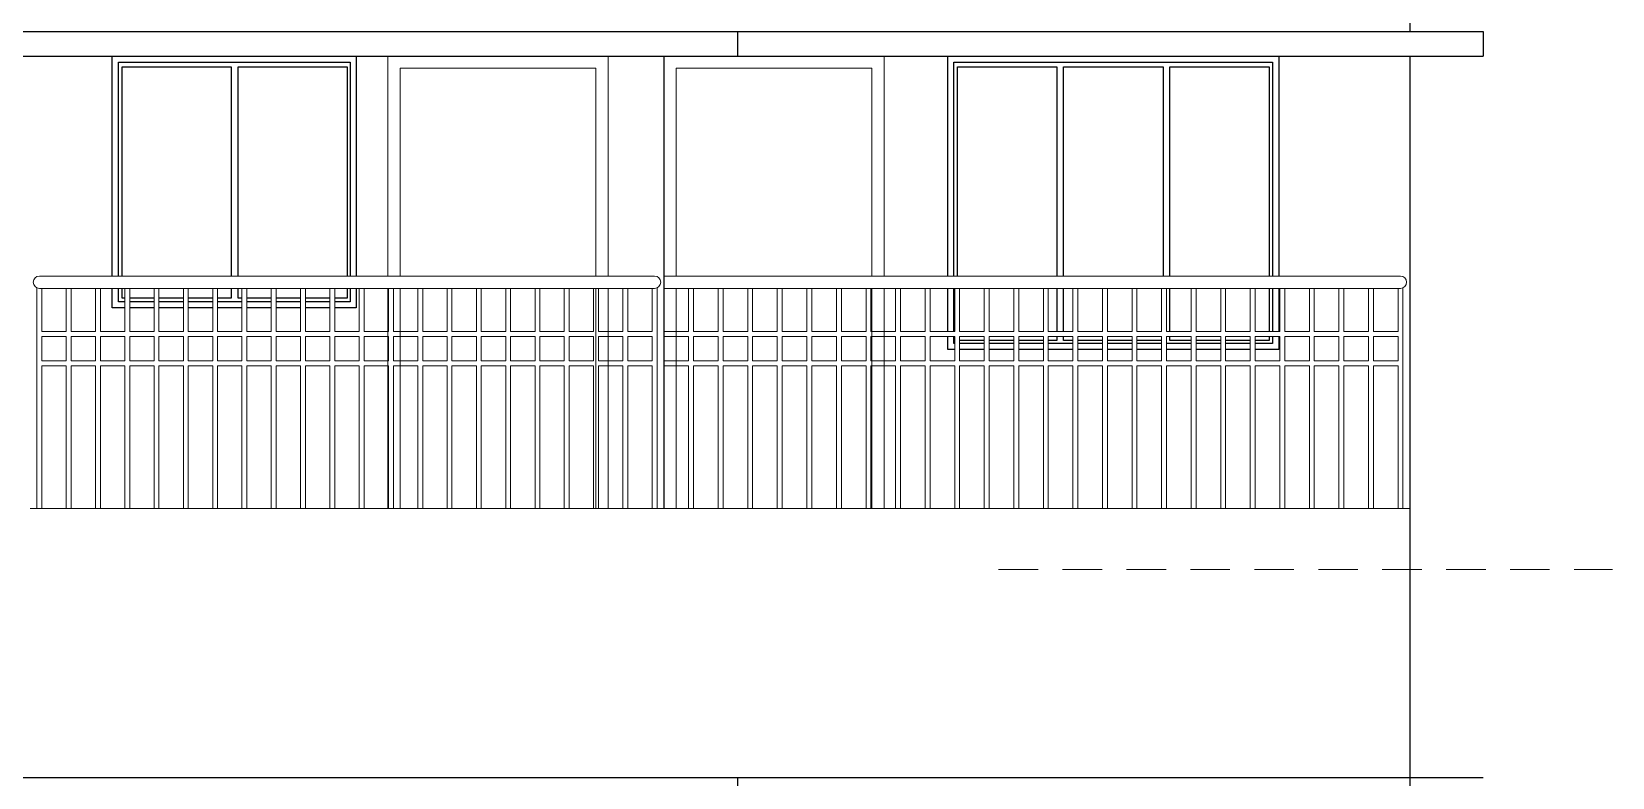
# Model space of a CAD drawing. Header units: metres. Extents: x -1441 to -394, y -133 to 518.
# Drawn here: x -1068.84 to -1062.38, y 39.79 to 42.84 of the extents above; entities that cross this region are included whole.
import ezdxf

# ---------------------------------------------------------------- set-up
doc = ezdxf.new("R2010")
doc.units = ezdxf.units.M
doc.header["$LTSCALE"] = 25.4
doc.linetypes.add('DASHED2', pattern=[9.525, 6.35, -3.175])
doc.layers.get('0').update_dxf_attribs({"linetype": 'CONTINUOUS'})
doc.layers.add('Railing', color=7, linetype='CONTINUOUS')

msp = doc.modelspace()

# ---------------------------------------------------------------- linework, layer by layer
at = {"color": 7}
for p, q in [((-1063.203, 45.7894), (-1063.203, 42.8394)), ((-1075.3926, 42.8394), (-1062.903, 42.8394)), ((-1062.903, 42.8394), (-1062.903, 42.7394)), ((-1075.3926, 42.7394), (-1062.903, 42.7394)), ((-1063.203, 42.7394), (-1063.203, 33.9394)), ((-1063.203, 42.7394), (-1063.203, 39.7894)), ((-1075.3926, 39.7894), (-1062.903, 39.7894))]:
    msp.add_line(p, q, dxfattribs=at)
at = {"color": 7, "linetype": 'Continuous'}
for p, q in [((-1065.951, 42.8394), (-1065.951, 42.7394)), ((-1066.251, 42.7394), (-1066.251, 40.8894)), ((-1065.951, 39.7894), (-1065.951, 39.6894))]:
    msp.add_line(p, q, dxfattribs=at)
at = {"color": 8, "lineweight": 13}
for p, q in [((-1068.8418, 40.8894), (-1066.251, 40.8894)), ((-1066.251, 40.8894), (-1063.203, 40.8894))]:
    msp.add_line(p, q, dxfattribs=at)
at = {"color": 8, "linetype": 'DASHED2', "lineweight": 13, "ltscale": 0.001}
msp.add_line((-1064.8833, 40.6394), (-1062.3752, 40.6394), dxfattribs=at)
at = {"color": 38, "linetype": 'Continuous'}
for points in [[(-1068.5055, 41.8394), (-1068.5055, 42.7394), (-1067.5091, 42.7394), (-1067.5091, 41.8394)], [(-1068.4805, 41.8394), (-1068.4805, 42.7144), (-1067.5341, 42.7144), (-1067.5341, 41.8394)], [(-1065.0911, 41.8394), (-1065.0911, 42.7394), (-1063.7387, 42.7394), (-1063.7387, 41.8394)], [(-1065.0661, 41.8394), (-1065.0661, 42.7144), (-1063.7637, 42.7144), (-1063.7637, 41.8394)], [(-1068.4545, 41.7094), (-1068.5055, 41.7094), (-1068.5055, 41.7894)], [(-1068.4545, 41.7344), (-1068.4805, 41.7344), (-1068.4805, 41.7894)], [(-1068.3347, 41.7344), (-1068.4345, 41.7344)], [(-1068.215, 41.7344), (-1068.3147, 41.7344)], [(-1068.0952, 41.7344), (-1068.195, 41.7344)], [(-1067.9755, 41.7344), (-1068.0752, 41.7344)], [(-1067.8558, 41.7344), (-1067.9555, 41.7344)], [(-1067.736, 41.7344), (-1067.8358, 41.7344)], [(-1067.6163, 41.7344), (-1067.716, 41.7344)], [(-1067.5091, 41.7894), (-1067.5091, 41.7094), (-1067.5963, 41.7094)], [(-1067.5341, 41.7894), (-1067.5341, 41.7344), (-1067.5963, 41.7344)], [(-1065.0911, 41.6123), (-1065.0911, 41.7894)], [(-1065.0661, 41.6123), (-1065.0661, 41.7894)], [(-1063.7637, 41.7894), (-1063.7637, 41.6123)], [(-1063.7387, 41.7894), (-1063.7387, 41.6123)], [(-1068.3347, 41.7094), (-1068.4345, 41.7094)], [(-1068.215, 41.7094), (-1068.3147, 41.7094)], [(-1068.0952, 41.7094), (-1068.195, 41.7094)], [(-1067.9755, 41.7094), (-1068.0752, 41.7094)], [(-1067.8558, 41.7094), (-1067.9555, 41.7094)], [(-1067.736, 41.7094), (-1067.8358, 41.7094)], [(-1067.6163, 41.7094), (-1067.716, 41.7094)], [(-1065.063, 41.5394), (-1065.0911, 41.5394), (-1065.0911, 41.5923)], [(-1065.063, 41.5644), (-1065.0661, 41.5644), (-1065.0661, 41.5923)], [(-1064.9422, 41.5644), (-1065.043, 41.5644)], [(-1064.9422, 41.5394), (-1065.043, 41.5394)], [(-1064.8215, 41.5644), (-1064.9222, 41.5644)], [(-1064.8215, 41.5394), (-1064.9222, 41.5394)], [(-1064.7007, 41.5644), (-1064.8015, 41.5644)], [(-1064.7007, 41.5394), (-1064.8015, 41.5394)], [(-1064.5799, 41.5644), (-1064.6807, 41.5644)], [(-1064.5799, 41.5394), (-1064.6807, 41.5394)], [(-1064.4591, 41.5644), (-1064.5599, 41.5644)], [(-1064.4591, 41.5394), (-1064.5599, 41.5394)], [(-1064.3383, 41.5644), (-1064.4391, 41.5644)], [(-1064.3383, 41.5394), (-1064.4391, 41.5394)], [(-1064.2175, 41.5644), (-1064.3183, 41.5644)], [(-1064.2175, 41.5394), (-1064.3183, 41.5394)], [(-1064.0967, 41.5644), (-1064.1975, 41.5644)], [(-1064.0967, 41.5394), (-1064.1975, 41.5394)], [(-1063.9759, 41.5644), (-1064.0767, 41.5644)], [(-1063.9759, 41.5394), (-1064.0767, 41.5394)], [(-1063.8551, 41.5644), (-1063.9559, 41.5644)], [(-1063.8551, 41.5394), (-1063.9559, 41.5394)], [(-1063.7387, 41.5923), (-1063.7387, 41.5394), (-1063.8351, 41.5394)], [(-1063.7637, 41.5923), (-1063.7637, 41.5644), (-1063.8351, 41.5644)]]:
    msp.add_lwpolyline(points, dxfattribs=at)
at = {"color": 8, "linetype": 'Continuous', "lineweight": 13}
for points in [[(-1066.4796, 41.8394), (-1066.4796, 42.7394), (-1067.3796, 42.7394), (-1067.3796, 41.8394)], [(-1066.251, 41.8394), (-1066.251, 42.7394), (-1065.351, 42.7394), (-1065.351, 41.8394)], [(-1066.5296, 41.8394), (-1066.5296, 42.6894), (-1067.3296, 42.6894), (-1067.3296, 41.8394)], [(-1066.201, 41.8394), (-1066.201, 42.6894), (-1065.401, 42.6894), (-1065.401, 41.8394)], [(-1067.3796, 41.7894), (-1067.3796, 40.8894)], [(-1067.3296, 41.7894), (-1067.3296, 40.8894)], [(-1066.5296, 40.8894), (-1066.5296, 41.7894)], [(-1066.4796, 40.8894), (-1066.4796, 41.7894)], [(-1066.251, 40.8894), (-1066.251, 41.7894)], [(-1066.201, 40.8894), (-1066.201, 41.7894)], [(-1065.401, 41.7894), (-1065.401, 40.8894)], [(-1065.351, 41.7894), (-1065.351, 40.8894)]]:
    msp.add_lwpolyline(points, dxfattribs=at)
at = {"color": 144, "linetype": 'Continuous'}
for points in [[(-1068.4654, 41.8394), (-1068.4654, 42.695), (-1068.0202, 42.695), (-1068.0202, 41.8394)], [(-1067.9905, 41.8394), (-1067.9905, 42.695), (-1067.5453, 42.695), (-1067.5453, 41.8394)], [(-1065.051, 41.8394), (-1065.051, 42.695), (-1064.6449, 42.695), (-1064.6449, 41.8394)], [(-1064.6178, 41.8394), (-1064.6178, 42.695), (-1064.2117, 42.695), (-1064.2117, 41.8394)], [(-1064.1842, 41.8394), (-1064.1842, 42.695), (-1063.7781, 42.695), (-1063.7781, 41.8394)], [(-1068.4545, 41.7499), (-1068.4654, 41.7499), (-1068.4654, 41.7894)], [(-1068.3347, 41.7499), (-1068.4345, 41.7499)], [(-1068.215, 41.7499), (-1068.3147, 41.7499)], [(-1068.0952, 41.7499), (-1068.195, 41.7499)], [(-1068.0202, 41.7894), (-1068.0202, 41.7499), (-1068.0752, 41.7499)], [(-1067.9755, 41.7499), (-1067.9905, 41.7499), (-1067.9905, 41.7894)], [(-1067.8558, 41.7499), (-1067.9555, 41.7499)], [(-1067.736, 41.7499), (-1067.8358, 41.7499)], [(-1067.6163, 41.7499), (-1067.716, 41.7499)], [(-1067.5453, 41.7894), (-1067.5453, 41.7499), (-1067.5963, 41.7499)], [(-1064.6449, 41.7894), (-1064.6449, 41.6123)], [(-1064.6178, 41.6123), (-1064.6178, 41.7894)], [(-1064.1842, 41.6123), (-1064.1842, 41.7894)], [(-1063.7781, 41.7894), (-1063.7781, 41.6123)], [(-1064.9422, 41.5758), (-1065.043, 41.5758)], [(-1064.8215, 41.5758), (-1064.9222, 41.5758)], [(-1064.7007, 41.5758), (-1064.8015, 41.5758)], [(-1064.6449, 41.5923), (-1064.6449, 41.5758), (-1064.6807, 41.5758)], [(-1064.5799, 41.5758), (-1064.6178, 41.5758), (-1064.6178, 41.5923)], [(-1064.4591, 41.5758), (-1064.5599, 41.5758)], [(-1064.3383, 41.5758), (-1064.4391, 41.5758)], [(-1064.2175, 41.5758), (-1064.3183, 41.5758)], [(-1064.0967, 41.5758), (-1064.1842, 41.5758), (-1064.1842, 41.5923)], [(-1063.9759, 41.5758), (-1064.0767, 41.5758)], [(-1063.8551, 41.5758), (-1063.9559, 41.5758)], [(-1063.7781, 41.5923), (-1063.7781, 41.5758), (-1063.8351, 41.5758)]]:
    msp.add_lwpolyline(points, dxfattribs=at)
at = {"layer": 'Railing', "color": 8, "lineweight": 13}
for p, q in [((-1068.8037, 41.8394), (-1066.2891, 41.8394)), ((-1066.251, 41.8394), (-1063.2411, 41.8394)), ((-1068.8037, 41.7894), (-1066.2891, 41.7894)), ((-1066.251, 41.7894), (-1063.2411, 41.7894))]:
    msp.add_line(p, q, dxfattribs=at)
at = {"layer": 'Railing', "color": 8, "lineweight": 15}
for p, q in [((-1068.8137, 40.8894), (-1068.8137, 41.7894)), ((-1068.7937, 41.6123), (-1068.7937, 41.7894)), ((-1068.694, 41.6123), (-1068.694, 41.7894)), ((-1068.674, 41.6123), (-1068.674, 41.7894)), ((-1068.5742, 41.6123), (-1068.5742, 41.7894)), ((-1068.5542, 41.6123), (-1068.5542, 41.7894)), ((-1068.4545, 41.6123), (-1068.4545, 41.7894)), ((-1068.4345, 41.6123), (-1068.4345, 41.7894)), ((-1068.3347, 41.6123), (-1068.3347, 41.7894)), ((-1068.3147, 41.6123), (-1068.3147, 41.7894)), ((-1068.215, 41.6123), (-1068.215, 41.7894)), ((-1068.195, 41.6123), (-1068.195, 41.7894)), ((-1068.0952, 41.6123), (-1068.0952, 41.7894)), ((-1068.0752, 41.6123), (-1068.0752, 41.7894)), ((-1067.9755, 41.6123), (-1067.9755, 41.7894)), ((-1067.9555, 41.6123), (-1067.9555, 41.7894)), ((-1067.8558, 41.6123), (-1067.8558, 41.7894)), ((-1067.8358, 41.6123), (-1067.8358, 41.7894)), ((-1067.736, 41.6123), (-1067.736, 41.7894)), ((-1067.716, 41.6123), (-1067.716, 41.7894)), ((-1067.6163, 41.6123), (-1067.6163, 41.7894)), ((-1067.5963, 41.6123), (-1067.5963, 41.7894)), ((-1067.4965, 41.6123), (-1067.4965, 41.7894)), ((-1067.4765, 41.6123), (-1067.4765, 41.7894)), ((-1067.3768, 41.6123), (-1067.3768, 41.7894)), ((-1067.3568, 41.6123), (-1067.3568, 41.7894)), ((-1067.257, 41.6123), (-1067.257, 41.7894)), ((-1067.237, 41.6123), (-1067.237, 41.7894)), ((-1067.1373, 41.6123), (-1067.1373, 41.7894)), ((-1067.1173, 41.6123), (-1067.1173, 41.7894)), ((-1067.0176, 41.6123), (-1067.0176, 41.7894)), ((-1066.9976, 41.6123), (-1066.9976, 41.7894)), ((-1066.8978, 41.6123), (-1066.8978, 41.7894)), ((-1066.8778, 41.6123), (-1066.8778, 41.7894)), ((-1066.7781, 41.6123), (-1066.7781, 41.7894)), ((-1066.7581, 41.6123), (-1066.7581, 41.7894)), ((-1066.6583, 41.6123), (-1066.6583, 41.7894)), ((-1066.6383, 41.6123), (-1066.6383, 41.7894)), ((-1066.5386, 41.6123), (-1066.5386, 41.7894)), ((-1066.5186, 41.6123), (-1066.5186, 41.7894)), ((-1066.4188, 41.6123), (-1066.4188, 41.7894)), ((-1066.3988, 41.6123), (-1066.3988, 41.7894)), ((-1066.2991, 41.6123), (-1066.2991, 41.7894)), ((-1066.2791, 40.8894), (-1066.2791, 41.7894)), ((-1066.1502, 41.6123), (-1066.1502, 41.7894)), ((-1066.1302, 41.6123), (-1066.1302, 41.7894)), ((-1066.0294, 41.6123), (-1066.0294, 41.7894)), ((-1066.0094, 41.6123), (-1066.0094, 41.7894)), ((-1065.9086, 41.6123), (-1065.9086, 41.7894)), ((-1065.8886, 41.6123), (-1065.8886, 41.7894)), ((-1065.7878, 41.6123), (-1065.7878, 41.7894)), ((-1065.7678, 41.6123), (-1065.7678, 41.7894)), ((-1065.667, 41.6123), (-1065.667, 41.7894)), ((-1065.647, 41.6123), (-1065.647, 41.7894)), ((-1065.5462, 41.6123), (-1065.5462, 41.7894)), ((-1065.5262, 41.6123), (-1065.5262, 41.7894)), ((-1065.4254, 41.6123), (-1065.4254, 41.7894)), ((-1065.4054, 41.6123), (-1065.4054, 41.7894)), ((-1065.3046, 41.6123), (-1065.3046, 41.7894)), ((-1065.2846, 41.6123), (-1065.2846, 41.7894)), ((-1065.1838, 41.6123), (-1065.1838, 41.7894)), ((-1065.1638, 41.6123), (-1065.1638, 41.7894)), ((-1065.063, 41.6123), (-1065.063, 41.7894)), ((-1065.043, 41.6123), (-1065.043, 41.7894)), ((-1064.9422, 41.6123), (-1064.9422, 41.7894)), ((-1064.9222, 41.6123), (-1064.9222, 41.7894)), ((-1064.8215, 41.6123), (-1064.8215, 41.7894)), ((-1064.8015, 41.6123), (-1064.8015, 41.7894)), ((-1064.7007, 41.6123), (-1064.7007, 41.7894)), ((-1064.6807, 41.6123), (-1064.6807, 41.7894)), ((-1064.5799, 41.6123), (-1064.5799, 41.7894)), ((-1064.5599, 41.6123), (-1064.5599, 41.7894)), ((-1064.4591, 41.6123), (-1064.4591, 41.7894)), ((-1064.4391, 41.6123), (-1064.4391, 41.7894)), ((-1064.3383, 41.6123), (-1064.3383, 41.7894)), ((-1064.3183, 41.6123), (-1064.3183, 41.7894)), ((-1064.2175, 41.6123), (-1064.2175, 41.7894)), ((-1064.1975, 41.6123), (-1064.1975, 41.7894)), ((-1064.0967, 41.6123), (-1064.0967, 41.7894)), ((-1064.0767, 41.6123), (-1064.0767, 41.7894)), ((-1063.9759, 41.6123), (-1063.9759, 41.7894)), ((-1063.9559, 41.6123), (-1063.9559, 41.7894)), ((-1063.8551, 41.6123), (-1063.8551, 41.7894)), ((-1063.8351, 41.6123), (-1063.8351, 41.7894)), ((-1063.7343, 41.6123), (-1063.7343, 41.7894)), ((-1063.7143, 41.6123), (-1063.7143, 41.7894)), ((-1063.6135, 41.6123), (-1063.6135, 41.7894)), ((-1063.5935, 41.6123), (-1063.5935, 41.7894)), ((-1063.4927, 41.6123), (-1063.4927, 41.7894)), ((-1063.4727, 41.6123), (-1063.4727, 41.7894)), ((-1063.3719, 41.6123), (-1063.3719, 41.7894)), ((-1063.3519, 41.6123), (-1063.3519, 41.7894)), ((-1063.2511, 41.6123), (-1063.2511, 41.7894)), ((-1063.2311, 40.8894), (-1063.2311, 41.7894)), ((-1068.694, 41.6123), (-1068.7937, 41.6123)), ((-1068.5742, 41.6123), (-1068.674, 41.6123)), ((-1068.4545, 41.6123), (-1068.5542, 41.6123)), ((-1068.3347, 41.6123), (-1068.4345, 41.6123)), ((-1068.215, 41.6123), (-1068.3147, 41.6123)), ((-1068.0952, 41.6123), (-1068.195, 41.6123)), ((-1067.9755, 41.6123), (-1068.0752, 41.6123)), ((-1067.8558, 41.6123), (-1067.9555, 41.6123)), ((-1067.736, 41.6123), (-1067.8358, 41.6123)), ((-1067.6163, 41.6123), (-1067.716, 41.6123)), ((-1067.4965, 41.6123), (-1067.5963, 41.6123)), ((-1067.3768, 41.6123), (-1067.4765, 41.6123)), ((-1067.257, 41.6123), (-1067.3568, 41.6123)), ((-1067.1373, 41.6123), (-1067.237, 41.6123)), ((-1067.0176, 41.6123), (-1067.1173, 41.6123)), ((-1066.8978, 41.6123), (-1066.9976, 41.6123)), ((-1066.7781, 41.6123), (-1066.8778, 41.6123)), ((-1066.6583, 41.6123), (-1066.7581, 41.6123)), ((-1066.5386, 41.6123), (-1066.6383, 41.6123)), ((-1066.4188, 41.6123), (-1066.5186, 41.6123)), ((-1066.2991, 41.6123), (-1066.3988, 41.6123)), ((-1066.1502, 41.6123), (-1066.251, 41.6123)), ((-1066.0294, 41.6123), (-1066.1302, 41.6123)), ((-1065.9086, 41.6123), (-1066.0094, 41.6123)), ((-1065.7878, 41.6123), (-1065.8886, 41.6123)), ((-1065.667, 41.6123), (-1065.7678, 41.6123)), ((-1065.5462, 41.6123), (-1065.647, 41.6123)), ((-1065.4254, 41.6123), (-1065.5262, 41.6123)), ((-1065.3046, 41.6123), (-1065.4054, 41.6123)), ((-1065.1838, 41.6123), (-1065.2846, 41.6123)), ((-1065.063, 41.6123), (-1065.1638, 41.6123)), ((-1064.9422, 41.6123), (-1065.043, 41.6123)), ((-1064.8215, 41.6123), (-1064.9222, 41.6123)), ((-1064.7007, 41.6123), (-1064.8015, 41.6123)), ((-1064.5799, 41.6123), (-1064.6807, 41.6123)), ((-1064.4591, 41.6123), (-1064.5599, 41.6123)), ((-1064.3383, 41.6123), (-1064.4391, 41.6123)), ((-1064.2175, 41.6123), (-1064.3183, 41.6123)), ((-1064.0967, 41.6123), (-1064.1975, 41.6123)), ((-1063.9759, 41.6123), (-1064.0767, 41.6123)), ((-1063.8551, 41.6123), (-1063.9559, 41.6123)), ((-1063.7343, 41.6123), (-1063.8351, 41.6123)), ((-1063.6135, 41.6123), (-1063.7143, 41.6123)), ((-1063.4927, 41.6123), (-1063.5935, 41.6123)), ((-1063.3719, 41.6123), (-1063.4727, 41.6123)), ((-1063.2511, 41.6123), (-1063.3519, 41.6123)), ((-1068.7937, 41.4926), (-1068.7937, 41.5923)), ((-1068.694, 41.5923), (-1068.7937, 41.5923)), ((-1068.694, 41.4926), (-1068.694, 41.5923)), ((-1068.674, 41.4926), (-1068.674, 41.5923)), ((-1068.5742, 41.5923), (-1068.674, 41.5923)), ((-1068.5742, 41.4926), (-1068.5742, 41.5923)), ((-1068.5542, 41.4926), (-1068.5542, 41.5923)), ((-1068.4545, 41.5923), (-1068.5542, 41.5923)), ((-1068.4545, 41.4926), (-1068.4545, 41.5923)), ((-1068.4345, 41.4926), (-1068.4345, 41.5923)), ((-1068.3347, 41.5923), (-1068.4345, 41.5923)), ((-1068.3347, 41.4926), (-1068.3347, 41.5923)), ((-1068.3147, 41.4926), (-1068.3147, 41.5923)), ((-1068.215, 41.5923), (-1068.3147, 41.5923)), ((-1068.215, 41.4926), (-1068.215, 41.5923)), ((-1068.195, 41.4926), (-1068.195, 41.5923)), ((-1068.0952, 41.5923), (-1068.195, 41.5923)), ((-1068.0952, 41.4926), (-1068.0952, 41.5923)), ((-1068.0752, 41.4926), (-1068.0752, 41.5923)), ((-1067.9755, 41.5923), (-1068.0752, 41.5923)), ((-1067.9755, 41.4926), (-1067.9755, 41.5923)), ((-1067.9555, 41.4926), (-1067.9555, 41.5923)), ((-1067.8558, 41.5923), (-1067.9555, 41.5923)), ((-1067.8558, 41.4926), (-1067.8558, 41.5923)), ((-1067.8358, 41.4926), (-1067.8358, 41.5923)), ((-1067.736, 41.5923), (-1067.8358, 41.5923)), ((-1067.736, 41.4926), (-1067.736, 41.5923)), ((-1067.716, 41.4926), (-1067.716, 41.5923)), ((-1067.6163, 41.5923), (-1067.716, 41.5923)), ((-1067.6163, 41.4926), (-1067.6163, 41.5923)), ((-1067.5963, 41.4926), (-1067.5963, 41.5923)), ((-1067.4965, 41.5923), (-1067.5963, 41.5923)), ((-1067.4965, 41.4926), (-1067.4965, 41.5923)), ((-1067.4765, 41.4926), (-1067.4765, 41.5923)), ((-1067.3768, 41.5923), (-1067.4765, 41.5923)), ((-1067.3768, 41.4926), (-1067.3768, 41.5923)), ((-1067.3568, 41.4926), (-1067.3568, 41.5923)), ((-1067.257, 41.5923), (-1067.3568, 41.5923)), ((-1067.257, 41.4926), (-1067.257, 41.5923)), ((-1067.237, 41.4926), (-1067.237, 41.5923)), ((-1067.1373, 41.5923), (-1067.237, 41.5923)), ((-1067.1373, 41.4926), (-1067.1373, 41.5923)), ((-1067.1173, 41.4926), (-1067.1173, 41.5923)), ((-1067.0176, 41.5923), (-1067.1173, 41.5923)), ((-1067.0176, 41.4926), (-1067.0176, 41.5923)), ((-1066.9976, 41.4926), (-1066.9976, 41.5923)), ((-1066.8978, 41.5923), (-1066.9976, 41.5923)), ((-1066.8978, 41.4926), (-1066.8978, 41.5923)), ((-1066.8778, 41.4926), (-1066.8778, 41.5923)), ((-1066.7781, 41.5923), (-1066.8778, 41.5923)), ((-1066.7781, 41.4926), (-1066.7781, 41.5923)), ((-1066.7581, 41.4926), (-1066.7581, 41.5923)), ((-1066.6583, 41.5923), (-1066.7581, 41.5923)), ((-1066.6583, 41.4926), (-1066.6583, 41.5923)), ((-1066.6383, 41.4926), (-1066.6383, 41.5923)), ((-1066.5386, 41.5923), (-1066.6383, 41.5923)), ((-1066.5386, 41.4926), (-1066.5386, 41.5923)), ((-1066.5186, 41.4926), (-1066.5186, 41.5923)), ((-1066.4188, 41.5923), (-1066.5186, 41.5923)), ((-1066.4188, 41.4926), (-1066.4188, 41.5923)), ((-1066.3988, 41.4926), (-1066.3988, 41.5923)), ((-1066.2991, 41.5923), (-1066.3988, 41.5923)), ((-1066.2991, 41.4926), (-1066.2991, 41.5923)), ((-1066.1502, 41.5923), (-1066.251, 41.5923)), ((-1066.1502, 41.4926), (-1066.1502, 41.5923)), ((-1066.0294, 41.5923), (-1066.1302, 41.5923)), ((-1066.1302, 41.4926), (-1066.1302, 41.5923)), ((-1066.0294, 41.4926), (-1066.0294, 41.5923)), ((-1065.9086, 41.5923), (-1066.0094, 41.5923)), ((-1066.0094, 41.4926), (-1066.0094, 41.5923)), ((-1065.9086, 41.4926), (-1065.9086, 41.5923)), ((-1065.8886, 41.4926), (-1065.8886, 41.5923)), ((-1065.7878, 41.5923), (-1065.8886, 41.5923)), ((-1065.7878, 41.4926), (-1065.7878, 41.5923)), ((-1065.7678, 41.4926), (-1065.7678, 41.5923)), ((-1065.667, 41.5923), (-1065.7678, 41.5923)), ((-1065.667, 41.4926), (-1065.667, 41.5923)), ((-1065.647, 41.4926), (-1065.647, 41.5923)), ((-1065.5462, 41.5923), (-1065.647, 41.5923)), ((-1065.5462, 41.4926), (-1065.5462, 41.5923)), ((-1065.5262, 41.4926), (-1065.5262, 41.5923)), ((-1065.4254, 41.5923), (-1065.5262, 41.5923)), ((-1065.4254, 41.4926), (-1065.4254, 41.5923)), ((-1065.4054, 41.4926), (-1065.4054, 41.5923)), ((-1065.3046, 41.5923), (-1065.4054, 41.5923)), ((-1065.3046, 41.4926), (-1065.3046, 41.5923)), ((-1065.2846, 41.4926), (-1065.2846, 41.5923)), ((-1065.1838, 41.5923), (-1065.2846, 41.5923)), ((-1065.1838, 41.4926), (-1065.1838, 41.5923)), ((-1065.1638, 41.4926), (-1065.1638, 41.5923)), ((-1065.063, 41.5923), (-1065.1638, 41.5923)), ((-1065.063, 41.4926), (-1065.063, 41.5923)), ((-1065.043, 41.4926), (-1065.043, 41.5923)), ((-1064.9422, 41.5923), (-1065.043, 41.5923)), ((-1064.9422, 41.4926), (-1064.9422, 41.5923)), ((-1064.9222, 41.4926), (-1064.9222, 41.5923)), ((-1064.8215, 41.5923), (-1064.9222, 41.5923)), ((-1064.8215, 41.4926), (-1064.8215, 41.5923)), ((-1064.8015, 41.4926), (-1064.8015, 41.5923)), ((-1064.7007, 41.5923), (-1064.8015, 41.5923)), ((-1064.7007, 41.4926), (-1064.7007, 41.5923)), ((-1064.6807, 41.4926), (-1064.6807, 41.5923)), ((-1064.5799, 41.5923), (-1064.6807, 41.5923)), ((-1064.5799, 41.4926), (-1064.5799, 41.5923)), ((-1064.5599, 41.4926), (-1064.5599, 41.5923)), ((-1064.4591, 41.5923), (-1064.5599, 41.5923)), ((-1064.4591, 41.4926), (-1064.4591, 41.5923)), ((-1064.4391, 41.4926), (-1064.4391, 41.5923)), ((-1064.3383, 41.5923), (-1064.4391, 41.5923)), ((-1064.3383, 41.4926), (-1064.3383, 41.5923)), ((-1064.3183, 41.4926), (-1064.3183, 41.5923)), ((-1064.2175, 41.5923), (-1064.3183, 41.5923)), ((-1064.2175, 41.4926), (-1064.2175, 41.5923)), ((-1064.1975, 41.4926), (-1064.1975, 41.5923)), ((-1064.0967, 41.5923), (-1064.1975, 41.5923)), ((-1064.0967, 41.4926), (-1064.0967, 41.5923)), ((-1064.0767, 41.4926), (-1064.0767, 41.5923)), ((-1063.9759, 41.5923), (-1064.0767, 41.5923)), ((-1063.9759, 41.4926), (-1063.9759, 41.5923)), ((-1063.9559, 41.4926), (-1063.9559, 41.5923)), ((-1063.8551, 41.5923), (-1063.9559, 41.5923)), ((-1063.8551, 41.4926), (-1063.8551, 41.5923)), ((-1063.8351, 41.4926), (-1063.8351, 41.5923)), ((-1063.7343, 41.5923), (-1063.8351, 41.5923)), ((-1063.7343, 41.4926), (-1063.7343, 41.5923)), ((-1063.7143, 41.4926), (-1063.7143, 41.5923)), ((-1063.6135, 41.5923), (-1063.7143, 41.5923)), ((-1063.6135, 41.4926), (-1063.6135, 41.5923)), ((-1063.5935, 41.4926), (-1063.5935, 41.5923)), ((-1063.4927, 41.5923), (-1063.5935, 41.5923)), ((-1063.4927, 41.4926), (-1063.4927, 41.5923)), ((-1063.4727, 41.4926), (-1063.4727, 41.5923)), ((-1063.3719, 41.5923), (-1063.4727, 41.5923)), ((-1063.3719, 41.4926), (-1063.3719, 41.5923)), ((-1063.3519, 41.4926), (-1063.3519, 41.5923)), ((-1063.2511, 41.5923), (-1063.3519, 41.5923)), ((-1063.2511, 41.4926), (-1063.2511, 41.5923)), ((-1068.694, 41.4926), (-1068.7937, 41.4926)), ((-1068.5742, 41.4926), (-1068.674, 41.4926)), ((-1068.4545, 41.4926), (-1068.5542, 41.4926)), ((-1068.3347, 41.4926), (-1068.4345, 41.4926)), ((-1068.215, 41.4926), (-1068.3147, 41.4926)), ((-1068.0952, 41.4926), (-1068.195, 41.4926)), ((-1067.9755, 41.4926), (-1068.0752, 41.4926)), ((-1067.8558, 41.4926), (-1067.9555, 41.4926)), ((-1067.736, 41.4926), (-1067.8358, 41.4926)), ((-1067.6163, 41.4926), (-1067.716, 41.4926)), ((-1067.4965, 41.4926), (-1067.5963, 41.4926)), ((-1067.3768, 41.4926), (-1067.4765, 41.4926)), ((-1067.257, 41.4926), (-1067.3568, 41.4926)), ((-1067.1373, 41.4926), (-1067.237, 41.4926)), ((-1067.0176, 41.4926), (-1067.1173, 41.4926)), ((-1066.8978, 41.4926), (-1066.9976, 41.4926)), ((-1066.7781, 41.4926), (-1066.8778, 41.4926)), ((-1066.6583, 41.4926), (-1066.7581, 41.4926)), ((-1066.5386, 41.4926), (-1066.6383, 41.4926)), ((-1066.4188, 41.4926), (-1066.5186, 41.4926)), ((-1066.2991, 41.4926), (-1066.3988, 41.4926)), ((-1066.1502, 41.4926), (-1066.251, 41.4926)), ((-1066.0294, 41.4926), (-1066.1302, 41.4926)), ((-1065.9086, 41.4926), (-1066.0094, 41.4926)), ((-1065.7878, 41.4926), (-1065.8886, 41.4926)), ((-1065.667, 41.4926), (-1065.7678, 41.4926)), ((-1065.5462, 41.4926), (-1065.647, 41.4926)), ((-1065.4254, 41.4926), (-1065.5262, 41.4926)), ((-1065.3046, 41.4926), (-1065.4054, 41.4926)), ((-1065.1838, 41.4926), (-1065.2846, 41.4926)), ((-1065.063, 41.4926), (-1065.1638, 41.4926)), ((-1064.9422, 41.4926), (-1065.043, 41.4926)), ((-1064.8215, 41.4926), (-1064.9222, 41.4926)), ((-1064.7007, 41.4926), (-1064.8015, 41.4926)), ((-1064.5799, 41.4926), (-1064.6807, 41.4926)), ((-1064.4591, 41.4926), (-1064.5599, 41.4926)), ((-1064.3383, 41.4926), (-1064.4391, 41.4926)), ((-1064.2175, 41.4926), (-1064.3183, 41.4926)), ((-1064.0967, 41.4926), (-1064.1975, 41.4926)), ((-1063.9759, 41.4926), (-1064.0767, 41.4926)), ((-1063.8551, 41.4926), (-1063.9559, 41.4926)), ((-1063.7343, 41.4926), (-1063.8351, 41.4926)), ((-1063.6135, 41.4926), (-1063.7143, 41.4926)), ((-1063.4927, 41.4926), (-1063.5935, 41.4926)), ((-1063.3719, 41.4926), (-1063.4727, 41.4926)), ((-1063.2511, 41.4926), (-1063.3519, 41.4926)), ((-1068.7937, 40.8894), (-1068.7937, 41.4726)), ((-1068.694, 41.4726), (-1068.7937, 41.4726)), ((-1068.694, 40.8894), (-1068.694, 41.4726)), ((-1068.674, 40.8894), (-1068.674, 41.4726)), ((-1068.5742, 41.4726), (-1068.674, 41.4726)), ((-1068.5742, 40.8894), (-1068.5742, 41.4726)), ((-1068.5542, 40.8894), (-1068.5542, 41.4726)), ((-1068.4545, 41.4726), (-1068.5542, 41.4726)), ((-1068.4545, 40.8894), (-1068.4545, 41.4726)), ((-1068.4345, 40.8894), (-1068.4345, 41.4726)), ((-1068.3347, 41.4726), (-1068.4345, 41.4726)), ((-1068.3347, 40.8894), (-1068.3347, 41.4726)), ((-1068.3147, 40.8894), (-1068.3147, 41.4726)), ((-1068.215, 41.4726), (-1068.3147, 41.4726)), ((-1068.215, 40.8894), (-1068.215, 41.4726)), ((-1068.195, 40.8894), (-1068.195, 41.4726)), ((-1068.0952, 41.4726), (-1068.195, 41.4726)), ((-1068.0952, 40.8894), (-1068.0952, 41.4726)), ((-1068.0752, 40.8894), (-1068.0752, 41.4726)), ((-1067.9755, 41.4726), (-1068.0752, 41.4726)), ((-1067.9755, 40.8894), (-1067.9755, 41.4726)), ((-1067.9555, 40.8894), (-1067.9555, 41.4726)), ((-1067.8558, 41.4726), (-1067.9555, 41.4726)), ((-1067.8558, 40.8894), (-1067.8558, 41.4726)), ((-1067.8358, 40.8894), (-1067.8358, 41.4726)), ((-1067.736, 41.4726), (-1067.8358, 41.4726)), ((-1067.736, 40.8894), (-1067.736, 41.4726)), ((-1067.716, 40.8894), (-1067.716, 41.4726)), ((-1067.6163, 41.4726), (-1067.716, 41.4726)), ((-1067.6163, 40.8894), (-1067.6163, 41.4726)), ((-1067.5963, 40.8894), (-1067.5963, 41.4726)), ((-1067.4965, 41.4726), (-1067.5963, 41.4726)), ((-1067.4965, 40.8894), (-1067.4965, 41.4726)), ((-1067.4765, 40.8894), (-1067.4765, 41.4726)), ((-1067.3768, 41.4726), (-1067.4765, 41.4726)), ((-1067.3768, 40.8894), (-1067.3768, 41.4726)), ((-1067.3568, 40.8894), (-1067.3568, 41.4726)), ((-1067.257, 41.4726), (-1067.3568, 41.4726)), ((-1067.257, 40.8894), (-1067.257, 41.4726)), ((-1067.237, 40.8894), (-1067.237, 41.4726)), ((-1067.1373, 41.4726), (-1067.237, 41.4726)), ((-1067.1373, 40.8894), (-1067.1373, 41.4726)), ((-1067.1173, 40.8894), (-1067.1173, 41.4726)), ((-1067.0176, 41.4726), (-1067.1173, 41.4726)), ((-1067.0176, 40.8894), (-1067.0176, 41.4726)), ((-1066.9976, 40.8894), (-1066.9976, 41.4726)), ((-1066.8978, 41.4726), (-1066.9976, 41.4726)), ((-1066.8978, 40.8894), (-1066.8978, 41.4726)), ((-1066.8778, 40.8894), (-1066.8778, 41.4726)), ((-1066.7781, 41.4726), (-1066.8778, 41.4726)), ((-1066.7781, 40.8894), (-1066.7781, 41.4726)), ((-1066.7581, 40.8894), (-1066.7581, 41.4726)), ((-1066.6583, 41.4726), (-1066.7581, 41.4726)), ((-1066.6583, 40.8894), (-1066.6583, 41.4726)), ((-1066.6383, 40.8894), (-1066.6383, 41.4726)), ((-1066.5386, 41.4726), (-1066.6383, 41.4726)), ((-1066.5386, 40.8894), (-1066.5386, 41.4726)), ((-1066.5186, 40.8894), (-1066.5186, 41.4726)), ((-1066.4188, 41.4726), (-1066.5186, 41.4726)), ((-1066.4188, 40.8894), (-1066.4188, 41.4726)), ((-1066.3988, 40.8894), (-1066.3988, 41.4726)), ((-1066.2991, 41.4726), (-1066.3988, 41.4726)), ((-1066.2991, 40.8894), (-1066.2991, 41.4726)), ((-1066.1502, 41.4726), (-1066.251, 41.4726)), ((-1066.1502, 40.8894), (-1066.1502, 41.4726)), ((-1066.1302, 40.8894), (-1066.1302, 41.4726)), ((-1066.0294, 41.4726), (-1066.1302, 41.4726)), ((-1066.0294, 40.8894), (-1066.0294, 41.4726)), ((-1066.0094, 40.8894), (-1066.0094, 41.4726)), ((-1065.9086, 41.4726), (-1066.0094, 41.4726)), ((-1065.9086, 40.8894), (-1065.9086, 41.4726)), ((-1065.8886, 40.8894), (-1065.8886, 41.4726)), ((-1065.7878, 41.4726), (-1065.8886, 41.4726)), ((-1065.7878, 40.8894), (-1065.7878, 41.4726)), ((-1065.7678, 40.8894), (-1065.7678, 41.4726)), ((-1065.667, 41.4726), (-1065.7678, 41.4726)), ((-1065.667, 40.8894), (-1065.667, 41.4726)), ((-1065.647, 40.8894), (-1065.647, 41.4726)), ((-1065.5462, 41.4726), (-1065.647, 41.4726)), ((-1065.5462, 40.8894), (-1065.5462, 41.4726)), ((-1065.5262, 40.8894), (-1065.5262, 41.4726)), ((-1065.4254, 41.4726), (-1065.5262, 41.4726)), ((-1065.4254, 40.8894), (-1065.4254, 41.4726)), ((-1065.4054, 40.8894), (-1065.4054, 41.4726)), ((-1065.3046, 41.4726), (-1065.4054, 41.4726)), ((-1065.3046, 40.8894), (-1065.3046, 41.4726)), ((-1065.2846, 40.8894), (-1065.2846, 41.4726)), ((-1065.1838, 41.4726), (-1065.2846, 41.4726)), ((-1065.1838, 40.8894), (-1065.1838, 41.4726)), ((-1065.1638, 40.8894), (-1065.1638, 41.4726)), ((-1065.063, 41.4726), (-1065.1638, 41.4726)), ((-1065.063, 40.8894), (-1065.063, 41.4726)), ((-1065.043, 40.8894), (-1065.043, 41.4726)), ((-1064.9422, 41.4726), (-1065.043, 41.4726)), ((-1064.9422, 40.8894), (-1064.9422, 41.4726)), ((-1064.9222, 40.8894), (-1064.9222, 41.4726)), ((-1064.8215, 41.4726), (-1064.9222, 41.4726)), ((-1064.8215, 40.8894), (-1064.8215, 41.4726)), ((-1064.8015, 40.8894), (-1064.8015, 41.4726)), ((-1064.7007, 41.4726), (-1064.8015, 41.4726)), ((-1064.7007, 40.8894), (-1064.7007, 41.4726)), ((-1064.6807, 40.8894), (-1064.6807, 41.4726)), ((-1064.5799, 41.4726), (-1064.6807, 41.4726)), ((-1064.5799, 40.8894), (-1064.5799, 41.4726)), ((-1064.5599, 40.8894), (-1064.5599, 41.4726)), ((-1064.4591, 41.4726), (-1064.5599, 41.4726)), ((-1064.4591, 40.8894), (-1064.4591, 41.4726)), ((-1064.4391, 40.8894), (-1064.4391, 41.4726)), ((-1064.3383, 41.4726), (-1064.4391, 41.4726)), ((-1064.3383, 40.8894), (-1064.3383, 41.4726)), ((-1064.3183, 40.8894), (-1064.3183, 41.4726)), ((-1064.2175, 41.4726), (-1064.3183, 41.4726)), ((-1064.2175, 40.8894), (-1064.2175, 41.4726)), ((-1064.1975, 40.8894), (-1064.1975, 41.4726)), ((-1064.0967, 41.4726), (-1064.1975, 41.4726)), ((-1064.0967, 40.8894), (-1064.0967, 41.4726)), ((-1064.0767, 40.8894), (-1064.0767, 41.4726)), ((-1063.9759, 41.4726), (-1064.0767, 41.4726)), ((-1063.9759, 40.8894), (-1063.9759, 41.4726)), ((-1063.9559, 40.8894), (-1063.9559, 41.4726)), ((-1063.8551, 41.4726), (-1063.9559, 41.4726)), ((-1063.8551, 40.8894), (-1063.8551, 41.4726)), ((-1063.8351, 40.8894), (-1063.8351, 41.4726)), ((-1063.7343, 41.4726), (-1063.8351, 41.4726)), ((-1063.7343, 40.8894), (-1063.7343, 41.4726)), ((-1063.7143, 40.8894), (-1063.7143, 41.4726)), ((-1063.6135, 41.4726), (-1063.7143, 41.4726)), ((-1063.6135, 40.8894), (-1063.6135, 41.4726)), ((-1063.5935, 40.8894), (-1063.5935, 41.4726)), ((-1063.4927, 41.4726), (-1063.5935, 41.4726)), ((-1063.4927, 40.8894), (-1063.4927, 41.4726)), ((-1063.4727, 40.8894), (-1063.4727, 41.4726)), ((-1063.3719, 41.4726), (-1063.4727, 41.4726)), ((-1063.3719, 40.8894), (-1063.3719, 41.4726)), ((-1063.3519, 40.8894), (-1063.3519, 41.4726)), ((-1063.2511, 41.4726), (-1063.3519, 41.4726)), ((-1063.2511, 40.8894), (-1063.2511, 41.4726))]:
    msp.add_line(p, q, dxfattribs=at)
at = {"layer": 'Railing', "color": 8, "lineweight": 13}
for centre, start, end in [((-1068.8037, 41.8144), 90, 270), ((-1066.2891, 41.8144), 270, 90), ((-1063.2411, 41.8144), 270, 90)]:
    msp.add_arc(centre, 0.025, start, end, dxfattribs=at)

doc.saveas('drawing.dxf')
